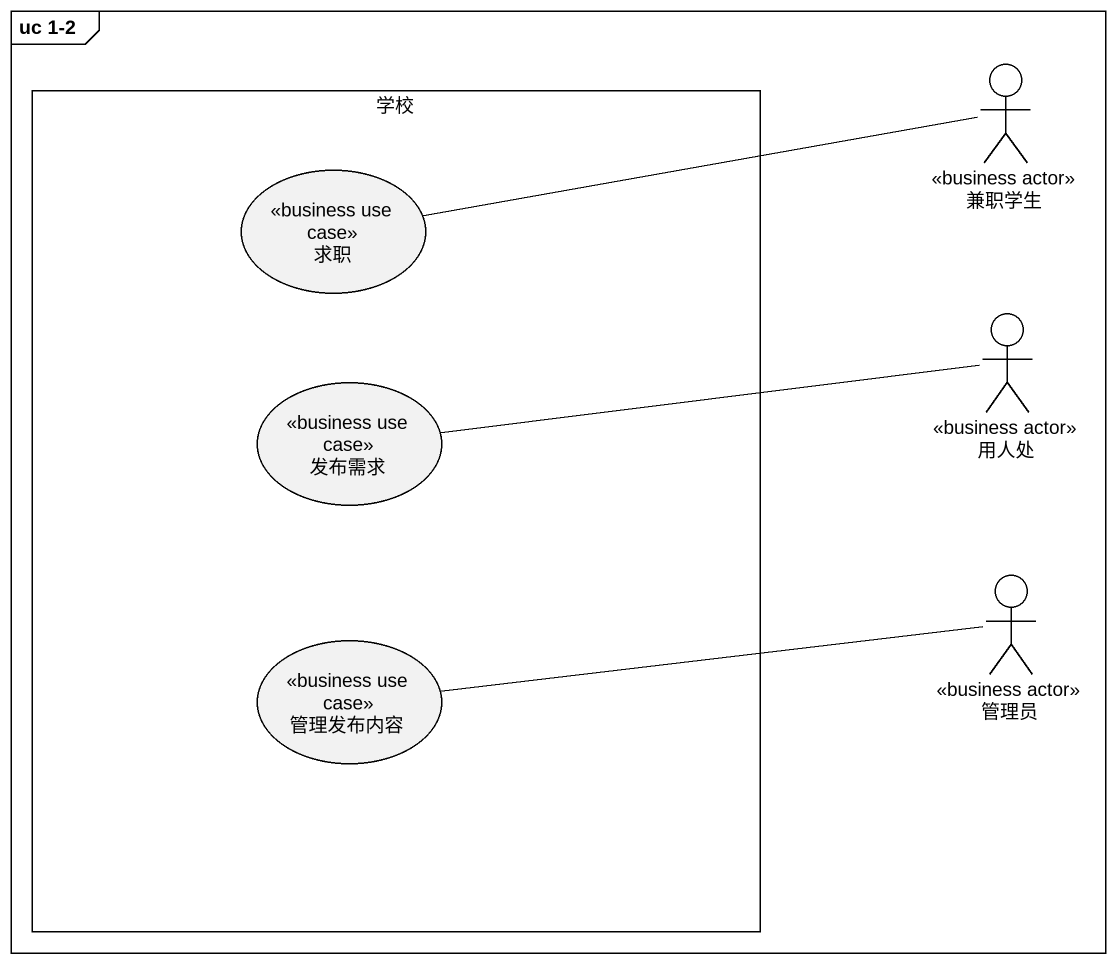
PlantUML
@startuml
mainframe uc 1-2
rectangle 学校 {
  usecase 求职 <<business use case>>
  usecase 发布需求 <<business use case>>
  usecase 管理发布内容 <<business use case>>
}
actor 兼职学生 <<business actor>>
actor 用人处 <<business actor>>
actor 管理员 <<business actor>>
兼职学生 -left- 求职
用人处 -left- 发布需求
管理员 -left- 管理发布内容
@enduml
